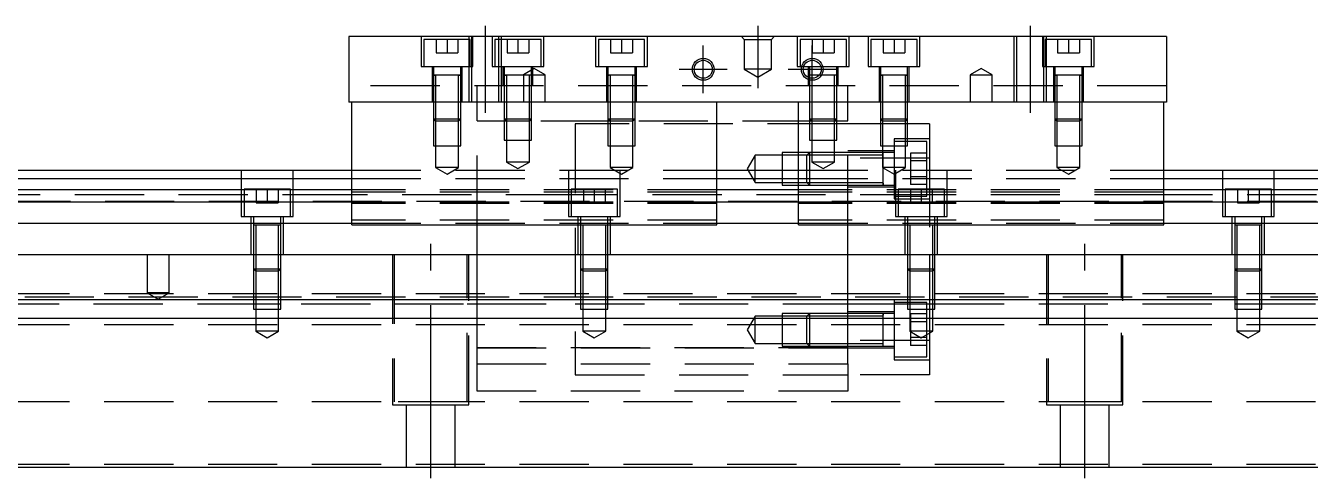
# Model space of a CAD drawing. Extents: x -20 to 926, y -277 to 102.
# Drawn here: x 215.7 to 451.4, y -239 to -156 of the extents above; entities that cross this region are included whole.
import ezdxf

# ---------------------------------------------------------------- set-up
doc = ezdxf.new("R2010")
doc.units = 0
doc.linetypes.add('CENTER', pattern=[50.8, 31.75, -6.35, 6.35, -6.35])
doc.linetypes.add('DASHED', pattern=[19.05, 12.7, -6.35])
doc.layers.get('0').update_dxf_attribs({"linetype": 'CONTINUOUS'})
doc.layers.add('CENTER', color=1, linetype='CENTER')

msp = doc.modelspace()

# ---------------------------------------------------------------- linework, layer by layer
at = {"color": 7, "linetype": 'CONTINUOUS'}
for p, q in [((425, -158.03), (275, -158.03)), ((275, -158.03), (275, -170.03)), ((425, -158.03), (425, -170.03)), ((359.9, -165.13), (359.9, -165.676966)), ((359.9, -165.676966), (359.9, -166.027498)), ((361.67033, -165.13), (361.229838, -165.13)), ((425, -170.03), (275, -170.03)), ((275.5, -192.53), (275.5, -170.03)), ((342.5, -192.53), (342.5, -170.03)), ((357.5, -192.53), (357.5, -170.03)), ((424.5, -192.53), (424.5, -170.03)), ((0, -182.53), (275.5, -182.53)), ((342.5, -182.53), (357.5, -182.53)), ((424.5, -182.53), (700, -182.53)), ((0, -184.069608), (275.5, -184.069608)), ((275.5, -186.15154), (0, -186.15154)), ((342.5, -184.069608), (357.5, -184.069608)), ((357.5, -186.15154), (342.5, -186.15154)), ((424.5, -184.069608), (700, -184.069608)), ((700, -186.15154), (424.5, -186.15154)), ((275.5, -188.366666), (0, -188.366666)), ((357.5, -188.366666), (342.5, -188.366666)), ((700, -188.366666), (424.5, -188.366666)), ((0, -192.211934), (275.5, -192.211934)), ((275.5, -192.53), (342.5, -192.53)), ((342.5, -192.211934), (357.5, -192.211934)), ((357.5, -192.53), (424.5, -192.53)), ((424.5, -192.211934), (700, -192.211934)), ((700, -198.03), (0, -198.03)), ((700, -206.33), (0, -206.33)), ((700, -209.73), (0, -209.73)), ((700, -237.03), (0, -237.03))]:
    msp.add_line(p, q, dxfattribs=at)
at = {"color": 3, "linetype": 'DASHED'}
for p, q in [((288.25, -158.03), (288.25, -163.53)), ((297.25, -158.53), (288.75, -158.53)), ((288.75, -158.53), (288.75, -163.53)), ((291, -158.53), (291, -161.03)), ((293, -158.53), (293, -161.03)), ((295, -158.53), (295, -161.03)), ((297.000006, -158.03), (297.000006, -170.03)), ((297.25, -163.53), (297.25, -158.53)), ((297.5, -158.03), (297.5, -170.03)), ((297.75, -163.53), (297.75, -158.03)), ((301.25, -158.03), (301.25, -163.53)), ((302.999994, -158.53), (301.75, -158.53)), ((301.75, -158.53), (301.75, -163.53)), ((302.5, -170.03), (302.5, -158.03)), ((302.999994, -170.03), (302.999994, -158.03)), ((310.25, -158.53), (302.999994, -158.53)), ((304, -158.53), (304, -161.03)), ((306, -158.53), (306, -161.03)), ((308, -158.53), (308, -161.03)), ((310.25, -163.53), (310.25, -158.53)), ((310.75, -163.53), (310.75, -158.03)), ((320.25, -158.03), (320.25, -163.53)), ((329.25, -158.53), (320.75, -158.53)), ((320.75, -158.53), (320.75, -163.53)), ((323, -158.53), (323, -161.03)), ((325, -158.53), (325, -161.03)), ((327, -158.53), (327, -161.03)), ((329.25, -163.53), (329.25, -158.53)), ((329.75, -163.53), (329.75, -158.03)), ((347.5, -158.53), (347, -158.03)), ((347.5, -158.53), (347.5, -164.03)), ((347.5, -158.53), (352.5, -158.53)), ((352.5, -158.53), (353, -158.03)), ((352.5, -164.03), (352.5, -158.53)), ((357.25, -158.03), (357.25, -163.53)), ((366.25, -158.53), (357.75, -158.53)), ((357.75, -158.53), (357.75, -163.53)), ((360, -158.53), (360, -161.03)), ((362, -158.53), (362, -161.03)), ((364, -158.53), (364, -161.03)), ((366.25, -163.53), (366.25, -158.53)), ((366.75, -163.53), (366.75, -158.03)), ((370.25, -158.03), (370.25, -163.53)), ((379.25, -158.53), (370.75, -158.53)), ((370.75, -158.53), (370.75, -163.53)), ((373, -158.53), (373, -161.03)), ((375, -158.53), (375, -161.03)), ((377, -158.53), (377, -161.03)), ((379.25, -163.53), (379.25, -158.53)), ((379.75, -163.53), (379.75, -158.03)), ((397.000006, -158.03), (397.000006, -170.03)), ((397.5, -158.03), (397.5, -170.03)), ((402.25, -158.03), (402.25, -163.53)), ((402.5, -170.03), (402.5, -158.03)), ((411.25, -158.53), (402.75, -158.53)), ((402.75, -158.53), (402.75, -163.53)), ((402.999994, -170.03), (402.999994, -158.03)), ((405, -158.53), (405, -161.03)), ((407, -158.53), (407, -161.03)), ((409, -158.53), (409, -161.03)), ((411.25, -163.53), (411.25, -158.53)), ((411.75, -163.53), (411.75, -158.03)), ((291, -161.03), (293, -161.03)), ((293, -161.03), (295, -161.03)), ((304, -161.03), (306, -161.03)), ((306, -161.03), (308, -161.03)), ((323, -161.03), (325, -161.03)), ((325, -161.03), (327, -161.03)), ((360, -161.03), (362, -161.03)), ((362, -161.03), (364, -161.03)), ((373, -161.03), (375, -161.03)), ((375, -161.03), (377, -161.03)), ((405, -161.03), (407, -161.03)), ((407, -161.03), (409, -161.03)), ((288.25, -163.53), (297.75, -163.53)), ((290.25, -163.53), (290.25, -170.03)), ((290.5, -163.53), (290.5, -165.13)), ((295.5, -165.13), (295.5, -163.53)), ((295.75, -170.03), (295.75, -163.53)), ((301.25, -163.53), (310.75, -163.53)), ((303.25, -163.53), (303.25, -167.03)), ((303.5, -163.53), (303.5, -165.13)), ((309, -163.8753), (307, -165.03)), ((308.5, -165.13), (308.5, -163.53)), ((308.75, -167.03), (308.75, -163.53)), ((311, -165.03), (309, -163.8753)), ((320.25, -163.53), (329.75, -163.53)), ((322.25, -163.53), (322.25, -170.03)), ((322.5, -163.53), (322.5, -165.13)), ((327.5, -165.13), (327.5, -163.53)), ((327.75, -170.03), (327.75, -163.53)), ((352.5, -164.03), (347.5, -164.03)), ((347.5, -164.03), (350, -165.473376)), ((350, -165.473376), (352.5, -164.03)), ((357.25, -163.53), (366.75, -163.53)), ((359.25, -163.53), (359.25, -167.03)), ((359.5, -163.53), (359.5, -165.13)), ((364.5, -165.13), (364.5, -163.53)), ((364.75, -167.03), (364.75, -163.53)), ((370.25, -163.53), (379.75, -163.53)), ((372.25, -163.53), (372.25, -170.03)), ((372.5, -163.53), (372.5, -165.13)), ((377.5, -165.13), (377.5, -163.53)), ((377.75, -170.03), (377.75, -163.53)), ((391, -163.8753), (389, -165.03)), ((393, -165.03), (391, -163.8753)), ((402.25, -163.53), (411.75, -163.53)), ((404.25, -163.53), (404.25, -170.03)), ((404.5, -163.53), (404.5, -165.13)), ((409.5, -165.13), (409.5, -163.53)), ((409.75, -170.03), (409.75, -163.53)), ((425, -167.03), (275, -167.03)), ((290.5, -165.125), (290.5, -165.13)), ((290.5, -165.13), (290.757448, -165.13)), ((290.757468, -165.13), (290.5, -165.13)), ((290.5, -165.13), (290.5, -165.135)), ((290.5, -165.13), (290.5, -170.02998)), ((295.242552, -165.13), (290.757468, -165.13)), ((290.9, -165.13), (290.9, -170.02998)), ((295.1, -170.02998), (295.1, -165.13)), ((295.5, -165.13), (295.242552, -165.13)), ((295.242602, -165.13), (295.5, -165.13)), ((295.5, -165.13), (295.5, -165.125)), ((295.5, -165.135), (295.5, -165.13)), ((295.5, -170.02998), (295.5, -165.13)), ((298.5, -170.03), (298.5, -167.03)), ((303.5, -165.125), (303.5, -165.13)), ((303.5, -165.13), (303.757448, -165.13)), ((303.757468, -165.13), (303.5, -165.13)), ((303.5, -165.13), (303.5, -165.135)), ((303.5, -165.13), (303.5, -167.02998)), ((303.5, -167.03), (303.5, -173.13)), ((303.500006, -167.03), (303.500006, -173.13)), ((308.5, -165.13), (303.757468, -165.13)), ((303.9, -165.13), (303.9, -167.02998)), ((303.9, -167.03), (303.9, -173.53)), ((307, -165.03), (309, -165.03)), ((307, -165.03), (307, -170.03)), ((308.1, -167.02998), (308.1, -165.13)), ((308.1, -173.53), (308.1, -167.03)), ((308.499994, -173.13), (308.499994, -167.03)), ((308.5, -165.13), (308.5, -165.125)), ((308.5, -165.135), (308.5, -165.13)), ((308.5, -167.02998), (308.5, -165.13)), ((308.5, -173.13), (308.5, -167.03)), ((309, -165.03), (311, -165.03)), ((311, -170.03), (311, -165.03)), ((322.5, -165.125), (322.5, -165.13)), ((322.5, -165.13), (322.757448, -165.13)), ((322.757468, -165.13), (322.5, -165.13)), ((322.5, -165.13), (322.5, -170.02998)), ((322.5, -165.13), (322.5, -165.135)), ((327.242552, -165.13), (322.757468, -165.13)), ((322.9, -165.13), (322.9, -170.02998)), ((327.1, -170.02998), (327.1, -165.13)), ((327.5, -165.13), (327.242552, -165.13)), ((327.242602, -165.13), (327.5, -165.13)), ((327.5, -165.13), (327.5, -165.125)), ((327.5, -170.02998), (327.5, -165.13)), ((327.5, -165.135), (327.5, -165.13)), ((359.5, -165.125), (359.5, -165.13)), ((359.757468, -165.13), (359.5, -165.13)), ((359.5, -165.13), (359.5, -165.135)), ((359.5, -165.13), (359.5, -165.602418)), ((359.5, -165.602418), (359.5, -165.966492)), ((359.5, -165.966492), (359.5, -167.02998)), ((359.5, -167.03), (359.5, -173.13)), ((359.500006, -167.03), (359.500006, -173.13)), ((361.229562, -165.13), (359.757468, -165.13)), ((359.9, -166.027498), (359.9, -167.02998)), ((359.9, -167.03), (359.9, -173.53)), ((361.669968, -165.13), (361.229562, -165.13)), ((364.242552, -165.13), (361.669968, -165.13)), ((364.1, -167.02998), (364.1, -165.13)), ((364.1, -170.03), (364.1, -167.03)), ((364.5, -165.13), (364.242552, -165.13)), ((364.499994, -170.03), (364.499994, -167.03)), ((364.5, -165.13), (364.5, -165.125)), ((364.5, -165.135), (364.5, -165.13)), ((364.5, -167.02998), (364.5, -165.13)), ((364.5, -170.03), (364.5, -167.03)), ((366.5, -170.03), (366.5, -167.03)), ((372.5, -165.125), (372.5, -165.13)), ((372.5, -165.13), (372.757448, -165.13)), ((372.757468, -165.13), (372.5, -165.13)), ((372.5, -165.13), (372.5, -165.135)), ((372.5, -165.13), (372.5, -170.02998)), ((377.242552, -165.13), (372.757468, -165.13)), ((372.9, -165.13), (372.9, -170.02998)), ((377.1, -170.02998), (377.1, -165.13)), ((377.5, -165.13), (377.242552, -165.13)), ((377.242602, -165.13), (377.5, -165.13)), ((377.5, -165.13), (377.5, -165.125)), ((377.5, -165.135), (377.5, -165.13)), ((377.5, -170.02998), (377.5, -165.13)), ((389, -165.03), (391, -165.03)), ((389, -165.03), (389, -170.03)), ((391, -165.03), (393, -165.03)), ((393, -170.03), (393, -165.03)), ((404.5, -165.125), (404.5, -165.13)), ((404.5, -165.13), (404.757448, -165.13)), ((404.757468, -165.13), (404.5, -165.13)), ((404.5, -165.13), (404.5, -165.135)), ((404.5, -165.13), (404.5, -170.02998)), ((409.242552, -165.13), (404.757468, -165.13)), ((404.9, -165.13), (404.9, -170.02998)), ((409.1, -170.02998), (409.1, -165.13)), ((409.5, -165.13), (409.242552, -165.13)), ((409.242602, -165.13), (409.5, -165.13)), ((409.5, -165.13), (409.5, -165.125)), ((409.5, -165.135), (409.5, -165.13)), ((409.5, -170.02998), (409.5, -165.13)), ((290.5, -170.03), (290.5, -173.13)), ((290.500006, -170.03), (290.500006, -173.130006)), ((290.9, -170.03), (290.9, -173.53)), ((295.1, -173.53), (295.1, -170.03)), ((295.499994, -173.130006), (295.499994, -170.03)), ((295.5, -173.13), (295.5, -170.03)), ((298.5, -192.53), (298.5, -170.03)), ((322.5, -170.03), (322.5, -173.13)), ((322.500006, -170.03), (322.500006, -173.130006)), ((322.9, -170.03), (322.9, -173.53)), ((327.1, -173.53), (327.1, -170.03)), ((327.499994, -173.130006), (327.499994, -170.03)), ((327.5, -173.13), (327.5, -170.03)), ((364.1, -173.53), (364.1, -170.03)), ((364.499994, -173.130006), (364.499994, -170.03)), ((364.5, -173.13), (364.5, -170.03)), ((366.5, -192.53), (366.5, -170.03)), ((372.5, -170.03), (372.5, -173.13)), ((372.500006, -170.03), (372.500006, -173.130006)), ((372.9, -170.03), (372.9, -173.53)), ((377.1, -173.53), (377.1, -170.03)), ((377.499994, -173.130006), (377.499994, -170.03)), ((377.5, -173.13), (377.5, -170.03)), ((404.5, -170.03), (404.5, -173.13)), ((404.500006, -170.03), (404.500006, -173.130006)), ((404.9, -170.03), (404.9, -173.53)), ((409.1, -173.53), (409.1, -170.03)), ((409.499994, -173.130006), (409.499994, -170.03)), ((409.5, -173.13), (409.5, -170.03)), ((290.5, -173.13), (295.5, -173.13)), ((290.5, -173.13), (290.9, -173.53)), ((290.500006, -173.13002), (290.500006, -178.03)), ((295.1, -173.53), (290.9, -173.53)), ((290.9, -173.53002), (290.9, -178.03)), ((295.1, -173.53), (295.5, -173.13)), ((295.1, -178.03), (295.1, -173.53002)), ((295.499994, -178.03), (295.499994, -173.13002)), ((303.9, -173.53), (298.5, -173.53)), ((303.5, -173.13), (308.5, -173.13)), ((303.5, -173.13), (303.9, -173.53)), ((303.500006, -173.13002), (303.500006, -177.03)), ((308.1, -173.53), (303.9, -173.53)), ((303.9, -173.53002), (303.9, -177.03)), ((308.1, -173.53), (308.5, -173.13)), ((322.9, -173.53), (308.1, -173.53)), ((308.1, -177.03), (308.1, -173.53002)), ((308.499994, -177.03), (308.499994, -173.13002)), ((316.5, -174.03), (316.5, -220.03)), ((364.499994, -174.03), (316.5, -174.03)), ((322.5, -173.13), (327.5, -173.13)), ((322.5, -173.13), (322.9, -173.53)), ((322.500006, -173.13002), (322.500006, -178.03)), ((327.1, -173.53), (322.9, -173.53)), ((322.9, -173.53002), (322.9, -178.03)), ((327.1, -173.53), (327.5, -173.13)), ((359.9, -173.53), (327.1, -173.53)), ((327.1, -178.03), (327.1, -173.53002)), ((327.499994, -178.03), (327.499994, -173.13002)), ((359.5, -173.13), (364.5, -173.13)), ((359.5, -173.13), (359.9, -173.53)), ((359.500006, -173.13002), (359.500006, -177.03)), ((364.1, -173.53), (359.9, -173.53)), ((359.9, -173.53002), (359.9, -177.03)), ((364.1, -173.53), (364.5, -173.13)), ((366.5, -173.53), (364.1, -173.53)), ((364.1, -177.03), (364.1, -173.53002)), ((364.499994, -177.03), (364.499994, -173.13002)), ((366.5, -174.03), (364.499994, -174.03)), ((372.500006, -174.03), (366.5, -174.03)), ((372.5, -173.13), (377.5, -173.13)), ((372.5, -173.13), (372.9, -173.53)), ((372.500006, -173.13002), (372.500006, -178.03)), ((377.499994, -174.03), (372.500006, -174.03)), ((377.1, -173.53), (372.9, -173.53)), ((372.9, -173.53002), (372.9, -178.03)), ((377.1, -173.53), (377.5, -173.13)), ((377.1, -178.03), (377.1, -173.53002)), ((377.499994, -178.03), (377.499994, -173.13002)), ((381.5, -174.03), (377.499994, -174.03)), ((381.5, -174.03), (381.5, -180.2968)), ((404.5, -173.13), (409.5, -173.13)), ((404.5, -173.13), (404.9, -173.53)), ((404.500006, -173.13002), (404.500006, -178.03)), ((409.1, -173.53), (404.9, -173.53)), ((404.9, -173.53002), (404.9, -178.03)), ((409.1, -173.53), (409.5, -173.13)), ((409.1, -178.03), (409.1, -173.53002)), ((409.499994, -178.03), (409.499994, -173.13002)), ((290.500006, -178.03), (295.499994, -178.03)), ((290.9, -178.03), (290.9, -182.03)), ((295.1, -182.03), (295.1, -178.03)), ((303.500006, -177.03), (308.499994, -177.03)), ((303.9, -177.03), (303.9, -181.03)), ((308.1, -181.03), (308.1, -177.03)), ((322.500006, -178.03), (327.499994, -178.03)), ((322.9, -178.03), (322.9, -182.03)), ((327.1, -182.03), (327.1, -178.03)), ((359.500006, -177.03), (364.499994, -177.03)), ((359.9, -177.03), (359.9, -181.03)), ((364.1, -181.03), (364.1, -177.03)), ((375, -178.98), (366.5, -178.98)), ((372.500006, -178.03), (377.499994, -178.03)), ((372.9, -178.03), (372.9, -182.03)), ((375, -176.78), (375, -187.78)), ((381.5, -176.78), (375, -176.78)), ((377.499994, -177.28), (375, -177.28)), ((377.1, -182.03), (377.1, -178.03)), ((381, -177.28), (377.499994, -177.28)), ((381, -187.28), (381, -177.28)), ((404.500006, -178.03), (409.499994, -178.03)), ((404.9, -178.03), (404.9, -182.03)), ((409.1, -182.03), (409.1, -178.03)), ((308.1, -181.03), (303.9, -181.03)), ((303.9, -181.03), (306, -182.242436)), ((306, -182.242436), (308.1, -181.03)), ((349.5, -179.78), (348.056624, -182.28)), ((349.5, -184.78), (349.5, -179.78)), ((354.5, -179.78), (349.5, -179.78)), ((354.5, -179.280006), (354.5, -185.279994)), ((359.49998, -179.280006), (354.5, -179.280006)), ((358.99998, -179.78), (354.5, -179.78)), ((359.5, -179.28), (359, -179.78)), ((359, -184.78), (359, -179.78)), ((366.5, -179.78), (359, -179.78)), ((359.5, -179.28), (359.5, -185.28)), ((366.5, -179.28), (359.5, -179.28)), ((366.5, -179.280006), (359.5, -179.280006)), ((364.1, -181.03), (359.9, -181.03)), ((359.9, -181.03), (362, -182.242436)), ((362, -182.242436), (364.1, -181.03)), ((381.5, -180.2968), (366.5, -180.2968)), ((373.005, -179.28), (366.50002, -179.28)), ((373, -179.78), (366.50002, -179.78)), ((375, -179.28), (372.995, -179.28)), ((373, -179.78), (373, -179.279994)), ((373, -182.28), (373, -179.279994)), ((373, -185.280006), (373, -179.279994)), ((373, -184.78), (373, -179.78)), ((378, -179.393248), (378, -180.836624)), ((381, -179.393248), (378, -179.393248)), ((381, -180.836624), (378, -180.836624)), ((378, -180.836624), (378, -183.723376)), ((381.5, -180.2968), (381.5, -198.03)), ((255.25, -182.53), (255.25, -191.03)), ((264.75, -191.03), (264.75, -182.53)), ((275.5, -182.53), (342.5, -182.53)), ((295.1, -182.03), (290.9, -182.03)), ((290.9, -182.03), (293, -183.242436)), ((293, -183.242436), (295.1, -182.03)), ((315.25, -182.53), (315.25, -191.03)), ((327.1, -182.03), (322.9, -182.03)), ((322.9, -182.03), (325, -183.242436)), ((324.75, -191.03), (324.75, -182.53)), ((325, -183.242436), (327.1, -182.03)), ((348.056624, -182.28), (349.5, -184.78)), ((357.5, -182.53), (424.5, -182.53)), ((377.1, -182.03), (372.9, -182.03)), ((372.9, -182.03), (375, -183.242436)), ((373, -184.930204), (373, -182.031394)), ((375, -183.242436), (377.1, -182.03)), ((375.25, -182.53), (375.25, -191.03)), ((381, -183.723376), (378, -183.723376)), ((378, -183.723376), (378, -185.166752)), ((384.75, -191.03), (384.75, -182.53)), ((409.1, -182.03), (404.9, -182.03)), ((404.9, -182.03), (407, -183.242436)), ((407, -183.242436), (409.1, -182.03)), ((435.25, -182.53), (435.25, -191.03)), ((444.75, -191.03), (444.75, -182.53)), ((264.25, -186.03), (255.75, -186.03)), ((255.75, -186.03), (255.75, -191.03)), ((258, -186.03), (258, -188.53)), ((260, -186.03), (260, -188.53)), ((262, -186.03), (262, -188.53)), ((264.25, -191.03), (264.25, -186.03)), ((275.5, -184.069608), (342.5, -184.069608)), ((342.5, -186.15154), (275.5, -186.15154)), ((324.25, -186.03), (315.75, -186.03)), ((315.75, -186.03), (315.75, -191.03)), ((318, -186.03), (318, -188.53)), ((320, -186.03), (320, -188.53)), ((322, -186.03), (322, -188.53)), ((324.25, -191.03), (324.25, -186.03)), ((349.5, -184.78), (354.5, -184.78)), ((354.5, -184.78), (358.99998, -184.78)), ((354.5, -185.279994), (359.49998, -185.279994)), ((357.5, -184.069608), (424.5, -184.069608)), ((424.5, -186.15154), (357.5, -186.15154)), ((359, -184.78), (359.5, -185.28)), ((359, -184.78), (366.5, -184.78)), ((359.5, -185.279994), (366.5, -185.279994)), ((359.5, -185.28), (366.5, -185.28)), ((366.5, -185.58), (375, -185.58)), ((366.50002, -184.78), (373, -184.78)), ((366.50002, -185.28), (373.005, -185.28)), ((372.995, -185.28), (375, -185.28)), ((373, -185.280006), (373, -184.78)), ((373, -185.28), (373, -184.930204)), ((373, -184.930204), (373, -185.28)), ((384.25, -186.03), (375.75, -186.03)), ((375.75, -186.03), (375.75, -191.03)), ((381, -185.166752), (378, -185.166752)), ((378, -186.03), (378, -188.53)), ((380, -186.03), (380, -188.53)), ((382, -186.03), (382, -188.53)), ((384.25, -191.03), (384.25, -186.03)), ((444.25, -186.03), (435.75, -186.03)), ((435.75, -186.03), (435.75, -191.03)), ((438, -186.03), (438, -188.53)), ((440, -186.03), (440, -188.53)), ((442, -186.03), (442, -188.53)), ((444.25, -191.03), (444.25, -186.03)), ((643, -188.28), (25, -188.28)), ((275.5, -187.03), (28, -187.03)), ((258, -188.53), (260, -188.53)), ((260, -188.53), (262, -188.53)), ((342.5, -186.55668), (275.5, -186.55668)), ((316.49998, -187.03), (275.5, -187.03)), ((342.5, -188.366666), (275.5, -188.366666)), ((381.5, -187.03), (316.5, -187.03)), ((318, -188.53), (320, -188.53)), ((320, -188.53), (322, -188.53)), ((424.5, -186.55668), (357.5, -186.55668)), ((424.5, -188.366666), (357.5, -188.366666)), ((375, -187.28), (381, -187.28)), ((375, -187.78), (381.5, -187.78)), ((378, -188.53), (380, -188.53)), ((380, -188.53), (382, -188.53)), ((424.5, -187.03), (381.50002, -187.03)), ((643, -187.03), (424.5, -187.03)), ((438, -188.53), (440, -188.53)), ((440, -188.53), (442, -188.53)), ((342.5, -188.61), (275.5, -188.61)), ((424.5, -188.61), (357.5, -188.61)), ((255.25, -191.03), (264.75, -191.03)), ((257, -191.03), (257, -198.03)), ((257.5, -191.03), (257.5, -192.63)), ((257.5, -192.625), (257.5, -192.63)), ((257.757468, -192.63), (257.5, -192.63)), ((257.5, -192.63), (257.5, -198.02998)), ((257.5, -192.63), (257.5, -192.635)), ((262.242552, -192.63), (257.757468, -192.63)), ((257.9, -192.63), (257.9, -198.02998)), ((262.1, -198.02998), (262.1, -192.63)), ((262.5, -192.63), (262.242552, -192.63)), ((262.5, -192.63), (262.5, -191.03)), ((262.5, -192.63), (262.5, -192.625)), ((262.5, -198.02998), (262.5, -192.63)), ((262.5, -192.635), (262.5, -192.63)), ((263, -198.03), (263, -191.03)), ((342.5, -191.707372), (275.5, -191.707372)), ((275.5, -192.211934), (342.5, -192.211934)), ((298.5, -198.03), (298.5, -192.53)), ((315.25, -191.03), (324.75, -191.03)), ((317, -191.03), (317, -198.03)), ((317.5, -191.03), (317.5, -192.63)), ((317.5, -192.625), (317.5, -192.63)), ((317.757468, -192.63), (317.5, -192.63)), ((317.5, -192.63), (317.5, -198.02998)), ((317.5, -192.63), (317.5, -192.635)), ((322.242552, -192.63), (317.757468, -192.63)), ((317.9, -192.63), (317.9, -198.02998)), ((322.1, -198.02998), (322.1, -192.63)), ((322.5, -192.63), (322.242552, -192.63)), ((322.5, -192.63), (322.5, -191.03)), ((322.5, -192.63), (322.5, -192.625)), ((322.5, -198.02998), (322.5, -192.63)), ((322.5, -192.635), (322.5, -192.63)), ((323, -198.03), (323, -191.03)), ((424.5, -191.707372), (357.5, -191.707372)), ((357.5, -192.211934), (424.5, -192.211934)), ((366.5, -198.03), (366.5, -192.53)), ((375.25, -191.03), (384.75, -191.03)), ((377, -191.03), (377, -198.03)), ((377.5, -191.03), (377.5, -192.63)), ((377.5, -192.625), (377.5, -192.63)), ((377.757468, -192.63), (377.5, -192.63)), ((377.5, -192.63), (377.5, -198.02998)), ((377.5, -192.63), (377.5, -192.635)), ((382.242552, -192.63), (377.757468, -192.63)), ((377.9, -192.63), (377.9, -198.02998)), ((382.1, -198.02998), (382.1, -192.63)), ((382.5, -192.63), (382.242552, -192.63)), ((382.5, -192.63), (382.5, -191.03)), ((382.5, -192.63), (382.5, -192.625)), ((382.5, -198.02998), (382.5, -192.63)), ((382.5, -192.635), (382.5, -192.63)), ((383, -198.03), (383, -191.03)), ((435.25, -191.03), (444.75, -191.03)), ((437, -191.03), (437, -198.03)), ((437.5, -191.03), (437.5, -192.63)), ((437.5, -192.625), (437.5, -192.63)), ((437.757468, -192.63), (437.5, -192.63)), ((437.5, -192.63), (437.5, -198.02998)), ((437.5, -192.63), (437.5, -192.635)), ((442.242552, -192.63), (437.757468, -192.63)), ((437.9, -192.63), (437.9, -198.02998)), ((442.1, -198.02998), (442.1, -192.63)), ((442.5, -192.63), (442.242552, -192.63)), ((442.5, -192.63), (442.5, -191.03)), ((442.5, -192.63), (442.5, -192.625)), ((442.5, -198.02998), (442.5, -192.63)), ((442.5, -192.635), (442.5, -192.63)), ((443, -198.03), (443, -191.03)), ((238, -198.03), (238, -205.03)), ((242, -205.03), (242, -198.03)), ((257.5, -198.03), (257.5, -200.63)), ((257.500006, -198.03), (257.500006, -200.630006)), ((257.9, -198.03), (257.9, -201.03)), ((262.1, -201.03), (262.1, -198.03)), ((262.499994, -200.630006), (262.499994, -198.03)), ((262.5, -200.63), (262.5, -198.03)), ((283, -198.03), (283, -225.53)), ((283.291796, -198.03), (283.291796, -225.03)), ((296.708204, -225.03), (296.708204, -198.03)), ((297, -225.53), (297, -198.03)), ((298.5, -206.33), (298.5, -198.03)), ((317.5, -198.03), (317.5, -200.63)), ((317.500006, -198.03), (317.500006, -200.630006)), ((317.9, -198.03), (317.9, -201.03)), ((322.1, -201.03), (322.1, -198.03)), ((322.499994, -200.630006), (322.499994, -198.03)), ((322.5, -200.63), (322.5, -198.03)), ((366.5, -206.33), (366.5, -198.03)), ((377.5, -198.03), (377.5, -200.63)), ((377.500006, -198.03), (377.500006, -200.630006)), ((377.9, -198.03), (377.9, -201.03)), ((381.5, -198.03), (381.5, -201.03)), ((382.1, -201.03), (382.1, -198.03)), ((382.499994, -200.630006), (382.499994, -198.03)), ((382.5, -200.63), (382.5, -198.03)), ((403, -198.03), (403, -225.53)), ((403.291796, -198.03), (403.291796, -225.03)), ((416.708204, -225.03), (416.708204, -198.03)), ((417, -225.53), (417, -198.03)), ((437.5, -198.03), (437.5, -200.63)), ((437.500006, -198.03), (437.500006, -200.630006)), ((437.9, -198.03), (437.9, -201.03)), ((442.1, -201.03), (442.1, -198.03)), ((442.499994, -200.630006), (442.499994, -198.03)), ((442.5, -200.63), (442.5, -198.03)), ((257.5, -200.63), (262.5, -200.63)), ((257.5, -200.63), (257.9, -201.03)), ((257.500006, -200.63002), (257.500006, -206.33)), ((262.1, -201.03), (257.9, -201.03)), ((257.9, -201.03002), (257.9, -208.03)), ((262.1, -201.03), (262.5, -200.63)), ((262.1, -208.03), (262.1, -201.03002)), ((262.499994, -206.33), (262.499994, -200.63002)), ((317.5, -200.63), (322.5, -200.63)), ((317.5, -200.63), (317.9, -201.03)), ((317.500006, -200.63002), (317.500006, -206.33)), ((322.1, -201.03), (317.9, -201.03)), ((317.9, -201.03002), (317.9, -208.03)), ((322.1, -201.03), (322.5, -200.63)), ((322.1, -208.03), (322.1, -201.03002)), ((322.499994, -206.33), (322.499994, -200.63002)), ((377.5, -200.63), (382.5, -200.63)), ((377.5, -200.63), (377.9, -201.03)), ((377.500006, -200.63002), (377.500006, -206.33)), ((382.1, -201.03), (377.9, -201.03)), ((377.9, -201.03002), (377.9, -208.03)), ((381.5, -201.03), (381.5, -206.33)), ((382.1, -201.03), (382.5, -200.63)), ((382.1, -208.03), (382.1, -201.03002)), ((382.499994, -206.33), (382.499994, -200.63002)), ((437.5, -200.63), (442.5, -200.63)), ((437.5, -200.63), (437.9, -201.03)), ((437.500006, -200.63002), (437.500006, -206.33)), ((442.1, -201.03), (437.9, -201.03)), ((437.9, -201.03002), (437.9, -208.03)), ((442.1, -201.03), (442.5, -200.63)), ((442.1, -208.03), (442.1, -201.03002)), ((442.499994, -206.33), (442.499994, -200.63002)), ((242, -205.03), (238, -205.03)), ((238, -205.03), (240, -206.1847)), ((240, -206.1847), (242, -205.03)), ((700, -205.18), (0, -205.18)), ((25, -205.78), (643, -205.78)), ((56.708204, -207.03), (283.291796, -207.03)), ((257.500006, -206.33), (257.500006, -208.03)), ((257.500006, -207.03), (262.499994, -207.03)), ((262.499994, -208.03), (262.499994, -206.33)), ((283.291796, -207.03), (296.708204, -207.03)), ((296.708204, -207.03), (298.5, -207.03)), ((298.5, -209.73), (298.5, -206.33)), ((298.5, -207.03), (316.49998, -207.03)), ((316.5, -207.029994), (366.5, -207.029994)), ((316.5, -207.03), (366.5, -207.03)), ((317.500006, -206.33), (317.500006, -208.03)), ((317.500006, -207.03), (322.499994, -207.03)), ((322.499994, -208.03), (322.499994, -206.33)), ((366.5, -209.73), (366.5, -206.33)), ((366.5, -207.029994), (375, -207.029994)), ((366.5, -207.03), (375, -207.03)), ((375, -206.28), (375, -217.28)), ((381.5, -206.28), (375, -206.28)), ((377.500006, -206.78), (375, -206.78)), ((375, -207.029994), (377.500006, -207.029994)), ((375, -207.03), (377.500006, -207.03)), ((377.500006, -206.33), (377.500006, -208.03)), ((381, -206.78), (377.500006, -206.78)), ((377.500006, -207.029994), (381, -207.029994)), ((377.500006, -207.03), (381, -207.03)), ((377.500006, -207.03), (382.499994, -207.03)), ((381, -208.03), (381, -206.78)), ((381, -207.029994), (381.5, -207.029994)), ((381, -207.03), (381.5, -207.03)), ((381.5, -206.33), (381.5, -208.03)), ((381.50002, -207.03), (382.499994, -207.03)), ((382.499994, -208.03), (382.499994, -206.33)), ((382.499994, -207.03), (643.005, -207.03)), ((437.500006, -206.33), (437.500006, -208.03)), ((437.500006, -207.03), (442.499994, -207.03)), ((442.499994, -208.03), (442.499994, -206.33)), ((257.500006, -208.03), (262.499994, -208.03)), ((257.9, -208.03), (257.9, -212.03)), ((262.1, -212.03), (262.1, -208.03)), ((298.5, -218.03), (298.5, -209.73)), ((317.500006, -208.03), (322.499994, -208.03)), ((317.9, -208.03), (317.9, -212.03)), ((322.1, -212.03), (322.1, -208.03)), ((349.5, -209.28), (348.056624, -211.78)), ((349.5, -214.28), (349.5, -209.28)), ((354.5, -209.28), (349.5, -209.28)), ((354.5, -208.780006), (354.5, -214.779994)), ((359.49998, -208.780006), (354.5, -208.780006)), ((358.99998, -209.28), (354.5, -209.28)), ((359.5, -208.78), (359, -209.28)), ((359, -214.28), (359, -209.28)), ((366.5, -209.28), (359, -209.28)), ((359.5, -208.78), (359.5, -214.78)), ((366.5, -208.78), (359.5, -208.78)), ((366.5, -208.780006), (359.5, -208.780006)), ((375, -208.48), (366.5, -208.48)), ((366.5, -218.03), (366.5, -209.73)), ((373.005, -208.78), (366.50002, -208.78)), ((373, -209.28), (366.50002, -209.28)), ((375, -208.78), (372.995, -208.78)), ((373, -208.78), (373, -209.12965)), ((373, -209.129602), (373, -208.78)), ((373, -208.78), (373, -209.12965)), ((373, -209.129602), (373, -208.78)), ((373, -209.72965), (373, -209.129602)), ((373, -209.73), (373, -209.28)), ((373, -211.61996), (373, -209.72965)), ((377.500006, -208.03), (382.499994, -208.03)), ((377.9, -208.03), (377.9, -212.03)), ((378, -208.893248), (378, -210.336624)), ((381, -208.893248), (378, -208.893248)), ((381, -209.73), (381, -208.03)), ((381, -216.78), (381, -209.73)), ((381.5, -208.03), (381.5, -209.73)), ((381.5, -209.73), (381.5, -213.7632)), ((382.1, -212.03), (382.1, -208.03)), ((437.500006, -208.03), (442.499994, -208.03)), ((437.9, -208.03), (437.9, -212.03)), ((442.1, -212.03), (442.1, -208.03)), ((700, -210.88), (0, -210.88)), ((262.1, -212.03), (257.9, -212.03)), ((257.9, -212.03), (260, -213.242436)), ((260, -213.242436), (262.1, -212.03)), ((322.1, -212.03), (317.9, -212.03)), ((317.9, -212.03), (320, -213.242436)), ((320, -213.242436), (322.1, -212.03)), ((348.056624, -211.78), (349.5, -214.28)), ((373, -214.430204), (373, -211.61996)), ((382.1, -212.03), (377.9, -212.03)), ((377.9, -212.03), (380, -213.242436)), ((381, -210.336624), (378, -210.336624)), ((378, -210.336624), (378, -213.223376)), ((380, -213.242436), (382.1, -212.03)), ((442.1, -212.03), (437.9, -212.03)), ((437.9, -212.03), (440, -213.242436)), ((440, -213.242436), (442.1, -212.03)), ((349.5, -214.28), (354.5, -214.28)), ((354.5, -214.28), (358.99998, -214.28)), ((359, -214.28), (366.5, -214.28)), ((359, -214.28), (359.5, -214.78)), ((381.5, -213.7632), (366.5, -213.7632)), ((366.50002, -214.28), (373, -214.28)), ((373, -214.780006), (373, -214.28)), ((373, -214.78), (373, -214.430204)), ((381, -213.223376), (378, -213.223376)), ((378, -213.223376), (378, -214.666752)), ((381.5, -213.7632), (381.5, -220.03)), ((298.5, -215.120052), (366.5, -215.120052)), ((366.5, -215.120052), (298.5, -215.120052)), ((354.5, -214.779994), (359.49998, -214.779994)), ((359.5, -214.779994), (366.5, -214.779994)), ((359.5, -214.78), (366.5, -214.78)), ((366.5, -215.08), (375, -215.08)), ((366.50002, -214.78), (373, -214.78)), ((372.995, -214.78), (373, -214.78)), ((373, -214.78), (375, -214.78)), ((373, -214.78), (373.005, -214.78)), ((375, -216.78), (381, -216.78)), ((381, -214.666752), (378, -214.666752)), ((298.5, -218.03), (366.5, -218.03)), ((298.5, -223.03), (298.5, -218.03)), ((366.5, -218.03), (366.5, -223.03)), ((375, -217.28), (381.5, -217.28)), ((316.5, -220.03), (366.5, -220.03)), ((381.5, -220.03), (366.5, -220.03)), ((366.5, -223.03), (298.5, -223.03)), ((700, -225.03), (0, -225.03)), ((283, -225.53), (290, -225.53)), ((296.708204, -225.03), (283.291796, -225.03)), ((285.5, -225.53), (285.5, -237.03)), ((290, -225.53), (297, -225.53)), ((294.5, -237.03), (294.5, -225.53)), ((403, -225.53), (410, -225.53)), ((416.708204, -225.03), (403.291796, -225.03)), ((405.5, -225.53), (405.5, -237.03)), ((410, -225.53), (417, -225.53)), ((414.5, -237.03), (414.5, -225.53)), ((700, -236.53), (6.499992, -236.53))]:
    msp.add_line(p, q, dxfattribs=at)
at = {"color": 3, "linetype": 'CONTINUOUS'}
for centre in [(340, -164.03), (360, -164.03)]:
    msp.add_circle(centre, 2, dxfattribs=at)
at = {"color": 7, "linetype": 'CONTINUOUS'}
for centre in [(340, -164.03), (360, -164.03)]:
    msp.add_circle(centre, 1.65, dxfattribs=at)
at = {"layer": 'CENTER', "color": 1, "linetype": 'CENTER'}
for p, q in [((300, -156.03), (300, -172.03)), ((350, -156.03), (350, -167.473376)), ((400, -156.03), (400, -172.03)), ((340, -168.43), (340, -159.63)), ((360, -168.43), (360, -159.63)), ((335.6, -164.03), (344.4, -164.03)), ((355.6, -164.03), (364.4, -164.03)), ((290, -239.03), (290, -196.03)), ((410, -239.03), (410, -196.03))]:
    msp.add_line(p, q, dxfattribs=at)

doc.saveas('drawing.dxf')
